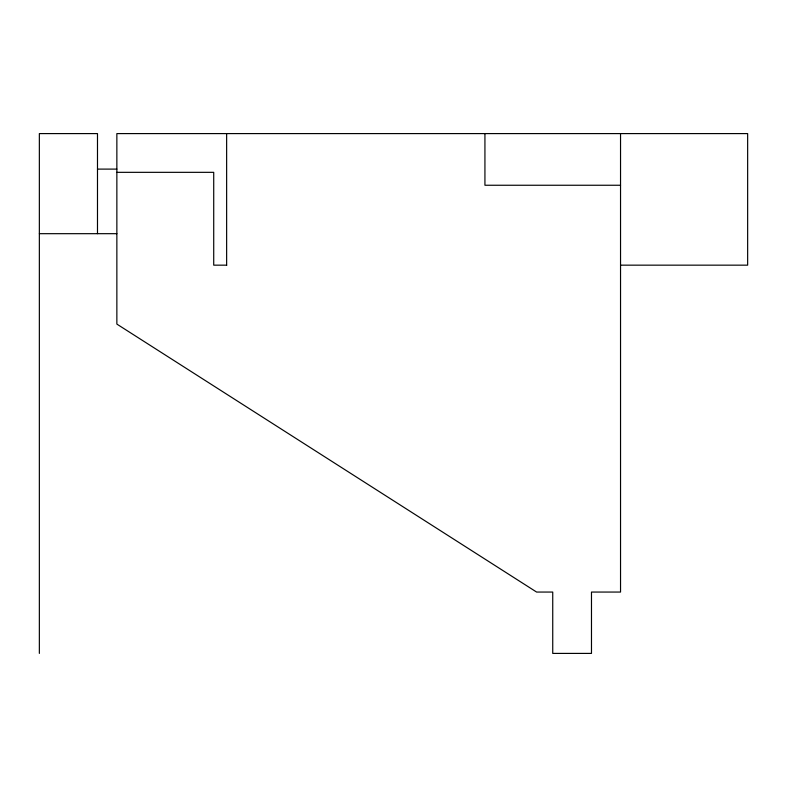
<?xml version="1.0" encoding="UTF-8"?>
<svg xmlns="http://www.w3.org/2000/svg" width="787" height="787" viewBox="0 0 787 787"><rect width="100%" height="100%" fill="white"/><g stroke="black" fill="none" stroke-linecap="round" stroke-linejoin="round"><path stroke-width="1.18" d="M97.49 169.107L116.86 169.107M116.86 172.333L213.72 172.333L213.72 265.16L226.636 265.16M620.54 185.25L484.93 185.25L484.93 133.593M39.38 233.68L116.86 233.68M620.54 265.16L747.65 265.16L747.65 133.593L116.86 133.593L116.86 324.087L536.596 592.06L552.74 592.06L552.74 653.407L591.48 653.407L591.48 592.06L620.54 592.06L620.54 133.593M226.636 133.593L226.636 265.485M97.49 233.68L97.49 133.593L39.35 133.593L39.35 653.407"/></g></svg>
